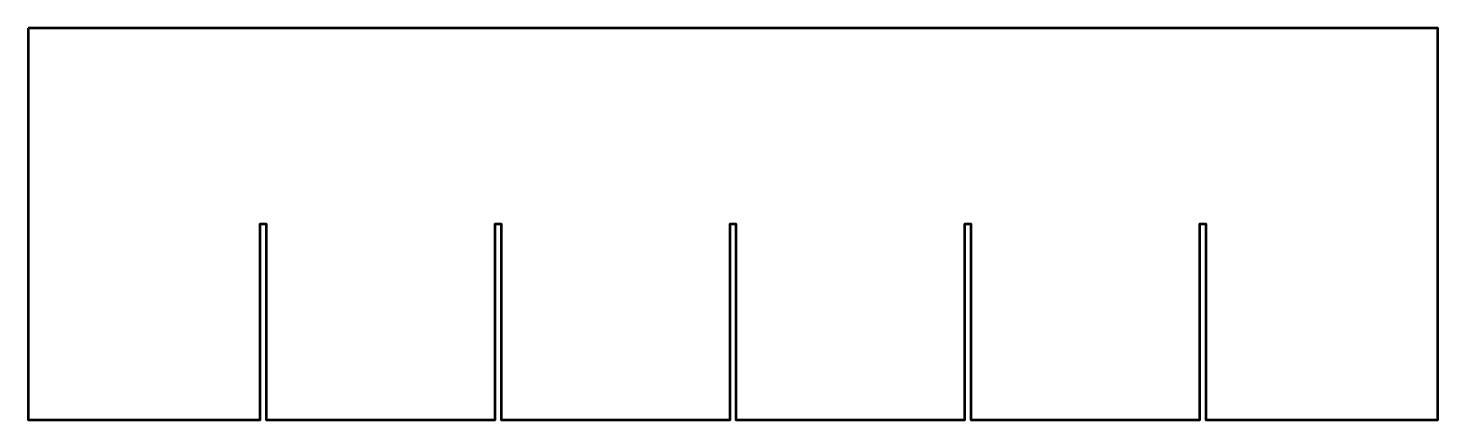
# Model space of a CAD drawing. Header units: centimetres. Extents: x -36 to 36, y -10 to 10.
import ezdxf

# ---------------------------------------------------------------- set-up
doc = ezdxf.new("R2010")
doc.units = ezdxf.units.CM
doc.header["$MEASUREMENT"] = 0
doc.layers.add('Layer 1', color=7, linetype='Continuous')

msp = doc.modelspace()

# ---------------------------------------------------------------- linework, layer by layer
at = {"layer": 'Layer 1', "lineweight": 53}
msp.add_open_spline([(-36, 10), (-36, 10), (36, 10), (36, 10), (36, 10), (36, 10), (36, -10), (36, -10), (36, -10), (36, -10), (24.15, -10), (24.15, -10), (24.15, -10), (24.15, -10), (24.15, 0.00001), (24.15, 0.00001), (24.15, 0.00001), (24.15, 0.00001), (23.85, 0.00001), (23.85, 0.00001), (23.85, 0.00001), (23.85, 0.00001), (23.85, -10), (23.85, -10), (23.85, -10), (23.85, -10), (12.15, -10), (12.15, -10), (12.15, -10), (12.15, -10), (12.15, 0.00001), (12.15, 0.00001), (12.15, 0.00001), (12.15, 0.00001), (11.85, 0.00001), (11.85, 0.00001), (11.85, 0.00001), (11.85, 0.00001), (11.85, -10), (11.85, -10), (11.85, -10), (11.85, -10), (0.15, -10), (0.15, -10), (0.15, -10), (0.15, -10), (0.15, 0.00001), (0.15, 0.00001), (0.15, 0.00001), (0.15, 0.00001), (-0.15, 0.00001), (-0.15, 0.00001), (-0.15, 0.00001), (-0.15, 0.00001), (-0.15, -10), (-0.15, -10), (-0.15, -10), (-0.15, -10), (-11.85, -10), (-11.85, -10), (-11.85, -10), (-11.85, -10), (-11.85, 0.00001), (-11.85, 0.00001), (-11.85, 0.00001), (-11.85, 0.00001), (-12.15, 0.00001), (-12.15, 0.00001), (-12.15, 0.00001), (-12.15, 0.00001), (-12.15, -10), (-12.15, -10), (-12.15, -10), (-12.15, -10), (-23.85, -10), (-23.85, -10), (-23.85, -10), (-23.85, -10), (-23.85, 0.00001), (-23.85, 0.00001), (-23.85, 0.00001), (-23.85, 0.00001), (-24.15, 0.00001), (-24.15, 0.00001), (-24.15, 0.00001), (-24.15, 0.00001), (-24.15, -10), (-24.15, -10), (-24.15, -10), (-24.15, -10), (-36, -10), (-36, -10), (-36, -10), (-36, -10), (-36, 10), (-36, 10)], degree=3, knots=[0, 0, 0, 0, 0.04, 0.04, 0.04, 0.04, 0.08, 0.08, 0.08, 0.08, 0.12, 0.12, 0.12, 0.12, 0.16, 0.16, 0.16, 0.16, 0.2, 0.2, 0.2, 0.2, 0.24, 0.24, 0.24, 0.24, 0.28, 0.28, 0.28, 0.28, 0.32, 0.32, 0.32, 0.32, 0.36, 0.36, 0.36, 0.36, 0.4, 0.4, 0.4, 0.4, 0.44, 0.44, 0.44, 0.44, 0.48, 0.48, 0.48, 0.48, 0.52, 0.52, 0.52, 0.52, 0.56, 0.56, 0.56, 0.56, 0.6, 0.6, 0.6, 0.6, 0.64, 0.64, 0.64, 0.64, 0.68, 0.68, 0.68, 0.68, 0.72, 0.72, 0.72, 0.72, 0.76, 0.76, 0.76, 0.76, 0.8, 0.8, 0.8, 0.8, 0.84, 0.84, 0.84, 0.84, 0.88, 0.88, 0.88, 0.88, 0.92, 0.92, 0.92, 0.92, 1, 1, 1, 1], dxfattribs=at)

doc.saveas('drawing.dxf')
